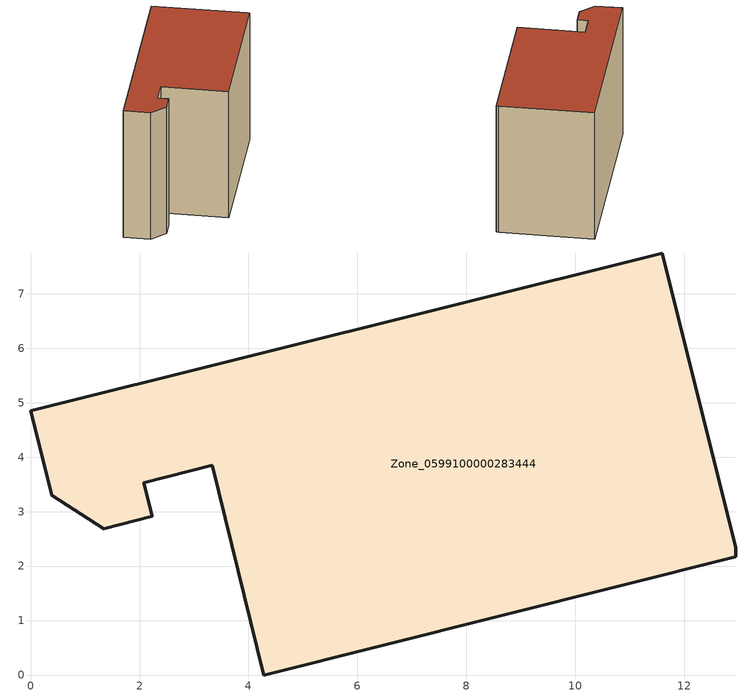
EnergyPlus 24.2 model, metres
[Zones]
Zone_0599100000283444
 floor ground (C_G): 2.08,3.53 2.23,2.91 1.34,2.69 0.39,3.3 0,4.85 11.6,7.75 12.95,2.34 12.95,2.17 4.28,0 3.34,3.85 z0
 wall outside (C_F): 0.39,3.3 1.34,2.69 2.23,2.91 2.08,3.53 3.34,3.85 4.28,0 12.95,2.17 12.95,2.34 11.6,7.75 0,4.85 0.39,3.3 z0:8.45
 roof outside (C_R): 12.95,2.34 11.6,7.75 0,4.85 0.39,3.3 1.34,2.69 2.23,2.91 2.08,3.53 3.34,3.85 4.28,0 12.95,2.17 z8.45
[BUILDING]
Pand.0599100000283444: North Axis=0; Terrain=City; Loads Convergence Tolerance Value=0.04; Temperature Convergence Tolerance Value=0.4; Solar Distribution=FullExterior; Maximum Number of Warmup Days=25; Minimum Number of Warmup Days=1
[Site:Location]
Rotterdam.The.Hague.AP_ZH_NLD Design_Conditions: Latitude=51.96; Longitude=4.45; Time Zone=1; Elevation=-4.5
[SITE:GROUNDTEMPERATURE:BUILDINGSURFACE]
18, 18, 18, 18, 18, 18, 18, 18, 18, 18, 18, 18
[MATERIAL] Thermal Absorptance=0.9; Solar Absorptance=0.7; Visible Absorptance=0.7
Name | Roughness | Thickness | Conductivity | Density | Specific Heat
G.TC.1975-1991 | MediumSmooth | 0.15 | 0.288461 | 540 | 1210
F.TC.1975-1991 | Rough | 0.3 | 0.230769 | 1920 | 840
R.TC.1975-1991 | MediumRough | 0.2 | 0.153846 | 1500 | 1000
[CONSTRUCTION]
C_G: G.TC.1975-1991
C_F: F.TC.1975-1991
C_R: R.TC.1975-1991
[ZONE]
Zone_0599100000283444: Type=1; Multiplier=1; Ceiling Height=Autocalculate; Volume=Autocalculate; Floor Area=autocalculate; Part of Total Floor Area=Yes
[ZONEINFILTRATION:DESIGNFLOWRATE]
Infil_Zone_0599100000283444: Zone or ZoneList or Space or SpaceList=Zone_0599100000283444; Schedule=AlwaysOn; Design Flow Rate Calculation Method=Flow/Area; Flow Rate per Floor Area=0.003; Constant Term Coefficient=1; Temperature Term Coefficient=0; Velocity Term Coefficient=0; Velocity Squared Term Coefficient=0
[HVACTEMPLATE:ZONE:IDEALLOADSAIRSYSTEM]
Zone_0599100000283444: Maximum Heating Supply Air Temperature=50; Minimum Cooling Supply Air Temperature=13; Maximum Heating Supply Air Humidity Ratio=0.0156; Minimum Cooling Supply Air Humidity Ratio=0.0077; Heating Limit=NoLimit; Cooling Limit=NoLimit; Dehumidification Control Type=ConstantSensibleHeatRatio; Cooling Sensible Heat Ratio=0.7; Dehumidification Setpoint=60; Humidification Control Type=None; Humidification Setpoint=30; Outdoor Air Method=None; Outdoor Air Flow Rate per Person=0.00944; Outdoor Air Flow Rate per Zone Floor Area=0; Outdoor Air Flow Rate per Zone=0; Demand Controlled Ventilation Type=None; Outdoor Air Economizer Type=NoEconomizer; Heat Recovery Type=None; Sensible Heat Recovery Effectiveness=0.7; Latent Heat Recovery Effectiveness=0.65
[ZONECONTROL:THERMOSTAT]
ThermostatControl_Zone_0599100000283444: Zone or ZoneList=Zone_0599100000283444; Control Type Schedule=DualSetpointControlType; Control 1=Thermostat_Zone_0599100000283444; Temperature Difference Between Cutout And Setpoint=0
[THERMOSTATSETPOINT:DUALSETPOINT]
Thermostat_Zone_0599100000283444: Heating Setpoint Temperature Schedule=HeatingSetpoint_Zone_0599100000283444; Cooling Setpoint Temperature Schedule=CoolingSetpoint_Zone_0599100000283444
[SCHEDULE:COMPACT]
HeatingSetpoint_Zone_0599100000283444: Through: 12/31, For: AllDays, Until: 24:00, 21
CoolingSetpoint_Zone_0599100000283444: Through: 12/31, For: AllDays, Until: 24:00, 24
DualSetpointControlType: Through: 12/31, For: AllDays, Until: 24:00, 4
AlwaysOn: Through: 12/31, For: AllDays, Until: 24:00, 1
